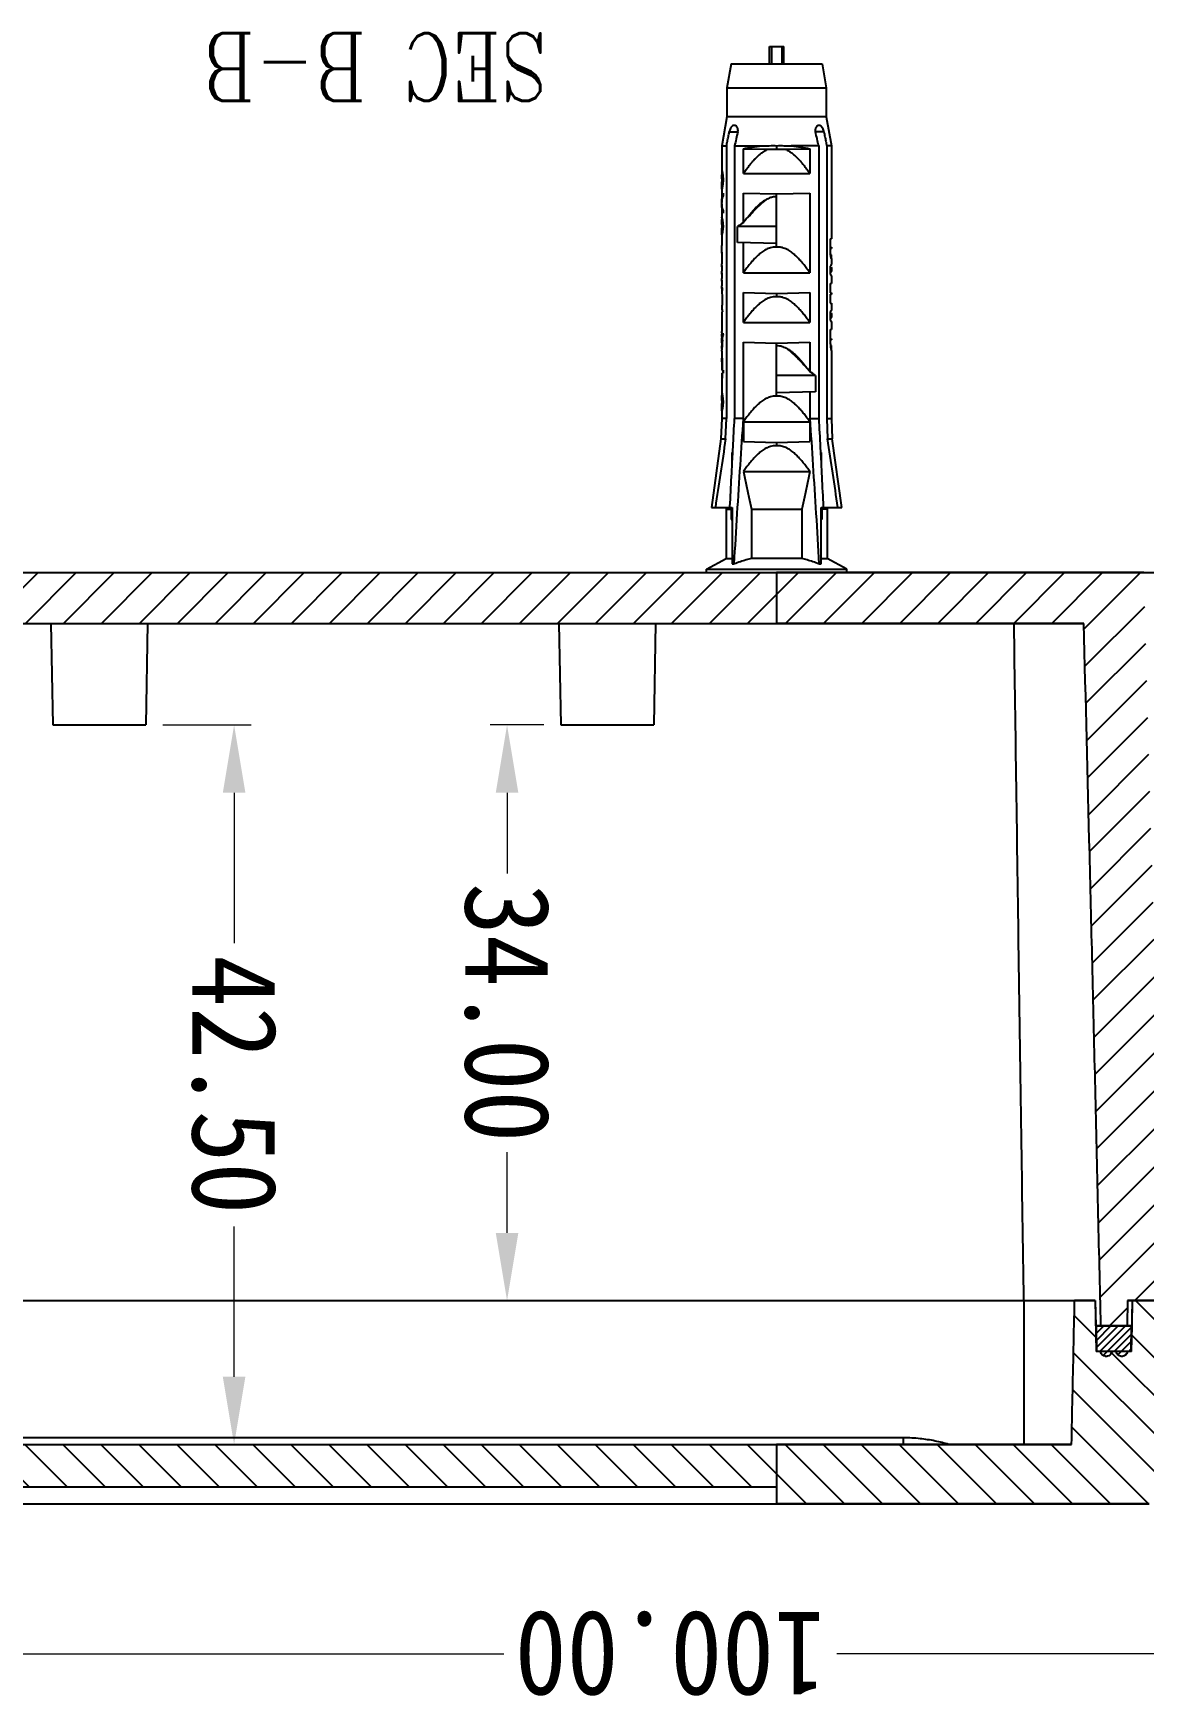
# Model space of a CAD drawing. Header units: millimetres. Extents: x -308 to 1490, y -1725 to -1095.
# Drawn here: x 915 to 980.6, y -1516.9 to -1418.7 of the extents above; entities that cross this region are included whole.
import ezdxf
from ezdxf.enums import TextEntityAlignment as Align

# ---------------------------------------------------------------- set-up
doc = ezdxf.new("R2010")
doc.units = ezdxf.units.MM
doc.layers.add('dim', color=3, linetype='Continuous', lineweight=9)
doc.layers.add('hatch', color=56, linetype='Continuous', lineweight=9)
doc.styles.add('FFS', font='simfang0.ttf', dxfattribs={"width": 0.9})
doc.styles.add('ROMANC', font='romanc.shx')
doc.dimstyles.new('YanXiu', dxfattribs={"dimtxt": 2.5, "dimasz": 2.2, "dimexe": 1, "dimexo": 0.6, "dimgap": 0.66, "dimtad": 0, "dimzin": 1, "dimdsep": 46, "dimtxsty": 'FFS', "dimcen": 0, "dimclrd": 256, "dimclre": 131, "dimclrt": 42, "dimazin": 0, "dimtfac": 1, "dimtofl": 0, "dimtmove": 0, "dimatfit": 3, "dimfxl": 0, "dimlwd": 5, "dimlwe": 5, "dimarcsym": 0})

# ---------------------------------------------------------------- blocks, each defined once
blk = doc.blocks.new('*D19')
at = {"layer": 'Defpoints', "color": 0}
for p in [(-186.444, 208.547), (-86.444, 208.547), (-86.444, 103.439)]:
    blk.add_point(p, dxfattribs=at)
at = {"layer": 'dim', "color": 131, "lineweight": 5}
for p, q in [((-186.444, 207.548), (-186.444, 102.439)), ((-86.444, 207.548), (-86.444, 102.439))]:
    blk.add_line(p, q, dxfattribs=at)
at = {"layer": 'dim', "lineweight": 5}
for p, q in [((-182.444, 103.439), (-146.286, 103.439)), ((-90.444, 103.439), (-126.603, 103.439))]:
    blk.add_line(p, q, dxfattribs=at)
at = {"layer": 'dim'}
for points in [[(-182.444, 104.105), (-182.444, 102.772), (-186.444, 103.439)], [(-90.444, 104.105), (-90.444, 102.772), (-86.444, 103.439)]]:
    blk.add_solid(points, dxfattribs=at)
at = {"layer": 'dim', "color": 42, "insert": (-136.444, 103.439), "char_height": 5, "attachment_point": 5, "style": 'FFS'}
blk.add_mtext('100.00', dxfattribs=at)
blk = doc.blocks.new('*D43')
at = {"layer": 'Defpoints', "color": 0}
for p in [(-129.971, 82.576), (-126.801, 82.576), (-129.971, 48.576)]:
    blk.add_point(p, dxfattribs=at)
at = {"layer": 'dim', "color": 131, "lineweight": 5}
for p, q in [((-128.972, 82.576), (-125.801, 82.576)), ((-128.972, 48.576), (-125.801, 48.576))]:
    blk.add_line(p, q, dxfattribs=at)
at = {"layer": 'dim', "lineweight": 5}
for p, q in [((-126.801, 78.576), (-126.801, 73.812)), ((-126.801, 52.576), (-126.801, 57.34))]:
    blk.add_line(p, q, dxfattribs=at)
at = {"layer": 'dim'}
for points in [[(-127.467, 78.576), (-126.134, 78.576), (-126.801, 82.576)], [(-127.467, 52.576), (-126.134, 52.576), (-126.801, 48.576)]]:
    blk.add_solid(points, dxfattribs=at)
at = {"layer": 'dim', "color": 42, "insert": (-126.801, 65.576), "char_height": 5, "attachment_point": 5, "rotation": 90, "style": 'FFS'}
blk.add_mtext('34.00', dxfattribs=at)
blk = doc.blocks.new('*D44')
at = {"layer": 'Defpoints', "color": 0}
for p in [(-110.681, 91.076), (-105.152, 91.076), (-105.471, 48.576)]:
    blk.add_point(p, dxfattribs=at)
at = {"layer": 'dim', "color": 131, "lineweight": 5}
for p, q in [((-106.152, 91.076), (-111.68, 91.076)), ((-106.471, 48.576), (-111.68, 48.576))]:
    blk.add_line(p, q, dxfattribs=at)
at = {"layer": 'dim', "lineweight": 5}
for p, q in [((-110.681, 87.076), (-110.681, 78.196)), ((-110.681, 52.576), (-110.681, 61.457))]:
    blk.add_line(p, q, dxfattribs=at)
at = {"layer": 'dim'}
for points in [[(-111.347, 87.076), (-110.014, 87.076), (-110.681, 91.076)], [(-111.347, 52.576), (-110.014, 52.576), (-110.681, 48.576)]]:
    blk.add_solid(points, dxfattribs=at)
at = {"layer": 'dim', "color": 42, "insert": (-110.681, 69.826), "char_height": 5, "attachment_point": 5, "rotation": 90, "style": 'FFS'}
blk.add_mtext('42.50', dxfattribs=at)
blk = doc.blocks.new('u73')
h = blk.add_hatch()
h.set_pattern_fill('ANSI31', color=5, scale=0.5, angle=90, style=0)
h.set_pattern_definition([(135, (-816.1751, 1406.0216), (-1.122532, -1.122532), [])])
edge = h.paths.add_edge_path()
edge.add_line((-59.461, 82.576), (-61.265, 82.576))
edge.add_line((-59.461, 82.576), (-59.654, 93.594))
edge.add_spline(control_points=[(-60.654, 94.576), (-60.076, 94.576), (-59.664, 94.172), (-59.654, 93.594)], knot_values=[0, 0, 0, 0, 1, 1, 1, 1], weights=[1, 0.808834, 0.808834, 1], degree=3, periodic=0)
edge.add_line((-60.654, 94.576), (-71.669, 94.576))
edge.add_line((-71.721, 93.576), (-71.669, 94.576))
edge.add_line((-71.721, 93.576), (-142.721, 93.576))
edge.add_line((-142.721, 91.076), (-142.721, 93.576))
edge.add_line((-79.431, 91.076), (-142.721, 91.076))
edge.add_line((-79.431, 91.076), (-79.221, 85.076))
edge.add_line((-77.721, 85.076), (-79.221, 85.076))
edge.add_line((-77.512, 91.076), (-77.721, 85.076))
edge.add_line((-75.431, 91.076), (-77.512, 91.076))
edge.add_line((-75.431, 91.076), (-75.221, 85.076))
edge.add_line((-73.721, 85.076), (-75.221, 85.076))
edge.add_line((-73.512, 91.076), (-73.721, 85.076))
edge.add_line((-64.713, 91.076), (-73.512, 91.076))
edge.add_spline(control_points=[(-64.546, 82.576), (-64.565, 83.526), (-64.602, 85.422), (-64.658, 88.255), (-64.695, 90.137), (-64.713, 91.076)], knot_values=[0, 0, 0, 0, 0.333333, 0.666667, 1, 1, 1, 1], degree=3, periodic=0)
edge.add_line((-63.4, 82.576), (-64.546, 82.576))
edge.add_line((-63.344, 85.576), (-63.4, 82.576))
edge.add_line((-61.319, 85.576), (-63.344, 85.576))
edge.add_line((-61.265, 82.576), (-61.319, 85.576))
edge = h.paths.add_edge_path()
edge.add_line((-142.721, 91.076), (-142.721, 94.576))
edge.add_line((-142.721, 91.076), (-142.721, 93.576))
edge.add_line((-142.721, 93.576), (-142.721, 94.576))
edge = h.paths.add_edge_path()
edge.add_line((-176.981, 82.576), (-171.721, 82.576))
edge.add_line((-171.721, 82.576), (-171.847, 89.803))
edge.add_line((-171.847, 89.803), (-173.685, 91.64))
edge.add_line((-173.685, 91.64), (-173.721, 92.676))
edge.add_line((-174.651, 92.676), (-173.721, 92.676))
edge.add_line((-174.651, 92.676), (-174.718, 94.576))
edge.add_line((-175.789, 94.576), (-174.718, 94.576))
edge.add_spline(control_points=[(-176.789, 93.594), (-176.779, 94.172), (-176.367, 94.576), (-175.789, 94.576)], knot_values=[0, 0, 0, 0, 1, 1, 1, 1], weights=[1, 0.808834, 0.808834, 1], degree=3, periodic=0)
edge.add_line((-176.981, 82.576), (-176.789, 93.594))
edge = h.paths.add_edge_path()
edge.add_line((-167.721, 82.576), (-163.739, 82.576))
edge.add_line((-163.683, 85.576), (-163.739, 82.576))
edge.add_line((-163.683, 85.576), (-161.597, 85.576))
edge.add_line((-161.538, 82.576), (-161.597, 85.576))
edge.add_line((-161.538, 82.576), (-160.321, 82.576))
edge.add_spline(control_points=[(-160.139, 91.076), (-160.159, 90.139), (-160.2, 88.258), (-160.261, 85.425), (-160.301, 83.527), (-160.321, 82.576)], knot_values=[0, 0, 0, 0, 0.333333, 0.666667, 1, 1, 1, 1], degree=3, periodic=0)
edge.add_line((-160.139, 91.076), (-142.721, 91.076))
edge.add_line((-142.721, 91.076), (-142.721, 94.576))
edge.add_line((-164.725, 94.576), (-142.721, 94.576))
edge.add_line((-164.791, 92.676), (-164.725, 94.576))
edge.add_line((-165.721, 92.676), (-164.791, 92.676))
edge.add_line((-165.757, 91.64), (-165.721, 92.676))
edge.add_line((-167.595, 89.803), (-165.757, 91.64))
edge.add_line((-167.721, 82.576), (-167.595, 89.803))
h = blk.add_hatch()
h.set_pattern_fill('DEFAULT__5', color=5, scale=0.3, angle=-45, style=0, pattern_type=0)
h.set_pattern_definition([(225, (140.7183, 74.8149), (-0.21213203, 0.21213203), [])])
edge = h.paths.add_edge_path()
edge.add_line((-61.34, 84.076), (-63.33, 84.076))
edge.add_line((-61.366, 85.576), (-61.34, 84.076))
edge.add_line((-61.366, 85.576), (-61.573, 85.576))
edge.add_spline(control_points=[(-62.196, 85.576), (-62.196, 85.623), (-62.176, 85.707), (-62.088, 85.818), (-61.957, 85.879), (-61.812, 85.879), (-61.681, 85.818), (-61.593, 85.707), (-61.573, 85.623), (-61.573, 85.576)], knot_values=[0, 0, 0, 0, 0.142857, 0.285714, 0.428571, 0.571429, 0.714286, 0.857143, 1, 1, 1, 1], degree=3, periodic=0)
edge.add_line((-62.196, 85.576), (-62.458, 85.576))
edge.add_spline(control_points=[(-63.09, 85.576), (-63.09, 85.623), (-63.07, 85.706), (-62.981, 85.817), (-62.848, 85.879), (-62.7, 85.879), (-62.567, 85.818), (-62.478, 85.707), (-62.458, 85.623), (-62.458, 85.576)], knot_values=[0, 0, 0, 0, 0.142857, 0.285714, 0.428571, 0.571429, 0.714286, 0.857143, 1, 1, 1, 1], degree=3, periodic=0)
edge.add_line((-63.09, 85.576), (-63.303, 85.576))
edge.add_line((-63.33, 84.076), (-63.303, 85.576))
edge = h.paths.add_edge_path()
edge.add_line((-163.662, 84.076), (-161.613, 84.076))
edge.add_line((-161.641, 85.576), (-161.613, 84.076))
edge.add_line((-161.863, 85.576), (-161.641, 85.576))
edge.add_spline(control_points=[(-162.517, 85.576), (-162.517, 85.622), (-162.497, 85.705), (-162.406, 85.816), (-162.268, 85.879), (-162.113, 85.879), (-161.974, 85.815), (-161.883, 85.705), (-161.863, 85.622), (-161.863, 85.576)], knot_values=[0, 0, 0, 0, 0.142857, 0.285714, 0.428571, 0.571429, 0.714286, 0.857143, 1, 1, 1, 1], degree=3, periodic=0)
edge.add_line((-162.786, 85.576), (-162.517, 85.576))
edge.add_spline(control_points=[(-163.425, 85.576), (-163.425, 85.623), (-163.404, 85.706), (-163.315, 85.817), (-163.181, 85.879), (-163.03, 85.879), (-162.896, 85.817), (-162.806, 85.706), (-162.786, 85.622), (-162.786, 85.576)], knot_values=[0, 0, 0, 0, 0.142857, 0.285714, 0.428571, 0.571429, 0.714286, 0.857143, 1, 1, 1, 1], degree=3, periodic=0)
edge.add_line((-163.636, 85.576), (-163.425, 85.576))
edge.add_line((-163.662, 84.076), (-163.636, 85.576))
h = blk.add_hatch()
h.set_pattern_fill('ANSI31', color=5, scale=0.5, angle=180, style=0)
h.set_pattern_definition([(225, (-816.1751, 1406.0216), (1.122532, -1.122532), [])])
edge = h.paths.add_edge_path()
edge.add_line((-142.721, 39.576), (-142.721, 42.576))
edge.add_line((-142.721, 39.576), (-57.721, 39.576))
edge.add_line((-57.817, 45.085), (-57.721, 39.576))
edge.add_spline(control_points=[(-57.817, 45.085), (-57.822, 45.374), (-58.029, 45.576), (-58.317, 45.576)], knot_values=[0, 0, 0, 0, 1, 1, 1, 1], weights=[1, 0.808834, 0.808834, 1], degree=3, periodic=0)
edge.add_line((-58.433, 45.576), (-58.317, 45.576))
edge.add_spline(control_points=[(-58.833, 45.969), (-58.829, 45.738), (-58.664, 45.576), (-58.433, 45.576)], knot_values=[0, 0, 0, 0, 1, 1, 1, 1], weights=[1, 0.808834, 0.808834, 1], degree=3, periodic=0)
edge.add_line((-59.461, 81.976), (-58.833, 45.969))
edge.add_line((-59.972, 81.976), (-59.461, 81.976))
edge.add_line((-59.993, 82.576), (-59.972, 81.976))
edge.add_line((-61.544, 82.576), (-59.993, 82.576))
edge.add_line((-61.576, 84.076), (-61.544, 82.576))
edge.add_line((-63.081, 84.076), (-61.576, 84.076))
edge.add_spline(control_points=[(-64.059, 42.576), (-63.947, 47.131), (-63.725, 56.278), (-63.399, 70.111), (-63.186, 79.409), (-63.081, 84.076)], knot_values=[0, 0, 0, 0, 0.333333, 0.666667, 1, 1, 1, 1], degree=3, periodic=0)
edge.add_line((-73.617, 42.576), (-64.059, 42.576))
edge.add_line((-73.721, 48.576), (-73.617, 42.576))
edge.add_line((-75.221, 48.576), (-73.721, 48.576))
edge.add_line((-75.221, 48.576), (-75.326, 42.576))
edge.add_line((-77.617, 42.576), (-75.326, 42.576))
edge.add_line((-77.721, 48.576), (-77.617, 42.576))
edge.add_line((-79.221, 48.576), (-77.721, 48.576))
edge.add_line((-79.221, 48.576), (-79.326, 42.576))
edge.add_line((-142.721, 42.576), (-79.326, 42.576))
edge = h.paths.add_edge_path()
edge.add_line((-142.721, 39.576), (-142.721, 42.576))
edge.add_line((-142.721, 39.576), (-142.721, 42.576))
edge = h.paths.add_edge_path()
edge.add_line((-142.721, 39.576), (-142.721, 42.576))
edge.add_line((-142.721, 42.576), (-160.865, 42.576))
edge.add_spline(control_points=[(-161.871, 84.076), (-161.763, 79.359), (-161.546, 69.994), (-161.211, 56.161), (-160.981, 47.081), (-160.865, 42.576)], knot_values=[0, 0, 0, 0, 0.333333, 0.666667, 1, 1, 1, 1], degree=3, periodic=0)
edge.add_line((-161.871, 84.076), (-163.422, 84.076))
edge.add_line((-163.453, 82.576), (-163.422, 84.076))
edge.add_line((-163.453, 82.576), (-167.008, 82.576))
edge.add_line((-167.008, 82.576), (-167.008, 72.576))
edge.add_line((-165.33, 72.576), (-167.008, 72.576))
edge.add_spline(control_points=[(-164.403, 39.576), (-164.505, 43.176), (-164.71, 50.419), (-165.019, 61.419), (-165.226, 68.842), (-165.33, 72.576)], knot_values=[0, 0, 0, 0, 0.333333, 0.666667, 1, 1, 1, 1], degree=3, periodic=0)
edge.add_line((-142.721, 39.576), (-164.403, 39.576))
edge = h.paths.add_edge_path()
edge.add_line((-174.521, 39.576), (-177.721, 39.576))
edge.add_line((-174.521, 39.576), (-173.657, 72.576))
edge.add_line((-172.435, 72.576), (-173.657, 72.576))
edge.add_line((-172.435, 82.576), (-172.435, 72.576))
edge.add_line((-172.435, 82.576), (-176.45, 82.576))
edge.add_line((-176.45, 82.576), (-176.471, 81.976))
edge.add_line((-176.471, 81.976), (-176.981, 81.976))
edge.add_line((-176.981, 81.976), (-177.721, 39.576))
at = {"color": 7}
for p, q in [((-164.725, 94.576), (-142.721, 94.576)), ((-59.654, 94.576), (-164.725, 94.576)), ((-142.721, 91.076), (-142.721, 94.576)), ((-142.721, 93.576), (-142.721, 94.576)), ((-142.721, 91.076), (-142.721, 94.576)), ((-142.721, 93.576), (-142.721, 94.576)), ((-71.721, 93.576), (-142.721, 93.576)), ((-142.721, 91.076), (-142.721, 93.576)), ((-142.721, 91.076), (-142.721, 93.576)), ((-71.721, 93.576), (-142.721, 93.576)), ((-160.139, 91.076), (-142.721, 91.076)), ((-79.431, 91.076), (-160.139, 91.076)), ((-157.324, 82.576), (-157.324, 91.076)), ((-150.221, 91.076), (-150.221, 90.683)), ((-150.221, 90.683), (-85.221, 90.683)), ((-79.431, 91.076), (-142.721, 91.076)), ((-163.683, 85.576), (-163.739, 82.576)), ((-163.683, 85.576), (-163.711, 84.077)), ((-163.683, 85.576), (-161.597, 85.576)), ((-163.683, 85.576), (-161.597, 85.576)), ((-163.662, 84.076), (-163.636, 85.576)), ((-163.662, 84.076), (-163.636, 85.576)), ((-163.636, 85.576), (-163.425, 85.576)), ((-162.786, 85.576), (-162.517, 85.576)), ((-161.863, 85.576), (-161.641, 85.576)), ((-161.641, 85.576), (-161.613, 84.076)), ((-161.641, 85.576), (-161.613, 84.076)), ((-161.538, 82.576), (-161.597, 85.576)), ((-161.568, 84.076), (-161.597, 85.576)), ((-163.711, 84.077), (-163.739, 82.576)), ((-163.662, 84.076), (-161.613, 84.076)), ((-161.568, 84.076), (-163.662, 84.076)), ((-163.453, 82.576), (-163.422, 84.076)), ((-163.453, 82.576), (-163.422, 84.076)), ((-163.422, 84.076), (-161.871, 84.076)), ((-161.538, 82.576), (-161.568, 84.076)), ((-163.453, 82.576), (-167.821, 82.576)), ((-167.721, 82.576), (-163.739, 82.576)), ((-167.008, 82.576), (-163.453, 82.576)), ((-161.538, 82.576), (-160.321, 82.576)), ((-63.4, 82.576), (-161.538, 82.576)), ((-135.576, 42.576), (-135.471, 48.576)), ((-129.971, 48.576), (-135.471, 48.576)), ((-129.867, 42.576), (-129.971, 48.576)), ((-105.576, 42.576), (-105.471, 48.576)), ((-99.971, 48.576), (-105.471, 48.576)), ((-99.867, 42.576), (-99.971, 48.576)), ((-160.865, 42.576), (-142.721, 42.576)), ((-79.326, 42.576), (-160.865, 42.576)), ((-79.326, 42.576), (-142.721, 42.576)), ((-142.721, 39.576), (-142.721, 42.576)), ((-142.721, 39.576), (-142.721, 42.576)), ((-142.721, 39.576), (-142.721, 42.576)), ((-142.721, 39.576), (-142.721, 42.576)), ((-57.721, 39.576), (-177.721, 39.576)), ((-164.403, 39.576), (-142.721, 39.576)), ((-146.87, 39.576), (-146.87, 39.374)), ((-138.572, 39.374), (-146.87, 39.374)), ((-146.87, 39.374), (-145.707, 38.739)), ((-57.721, 39.576), (-142.721, 39.576)), ((-138.572, 39.374), (-139.736, 38.739)), ((-138.572, 39.576), (-138.572, 39.374)), ((-145.352, 38.739), (-145.707, 38.739)), ((-145.707, 35.832), (-145.707, 38.739)), ((-145.224, 39.066), (-145.352, 39.066)), ((-145.352, 39.066), (-145.352, 35.731)), ((-144.202, 38.739), (-141.241, 38.739)), ((-144.202, 35.832), (-144.202, 38.739)), ((-141.241, 35.832), (-141.241, 38.739)), ((-140.09, 39.066), (-140.218, 39.066)), ((-140.09, 35.731), (-140.09, 39.066)), ((-139.736, 38.739), (-140.09, 38.739)), ((-139.736, 35.832), (-139.736, 38.739)), ((-145.401, 35.832), (-145.401, 36.439)), ((-140.041, 35.832), (-140.041, 36.439)), ((-145.352, 35.731), (-146.572, 35.731)), ((-146.572, 35.731), (-146.009, 31.683)), ((-145.718, 35.731), (-145.707, 35.832)), ((-145.707, 35.832), (-145.401, 35.832)), ((-145.401, 35.832), (-145.414, 35.731)), ((-141.241, 35.832), (-144.202, 35.832)), ((-138.871, 35.731), (-140.09, 35.731)), ((-139.736, 35.832), (-140.041, 35.832)), ((-140.029, 35.731), (-140.041, 35.832)), ((-139.724, 35.731), (-139.736, 35.832)), ((-139.434, 31.683), (-138.871, 35.731)), ((-140.764, 33.606), (-144.679, 33.606)), ((-145.345, 32.492), (-145.345, 33.1)), ((-145.345, 32.492), (-145.313, 32.492)), ((-145.313, 32.494), (-145.344, 33.1)), ((-140.098, 32.492), (-140.13, 32.492)), ((-140.098, 33.1), (-140.129, 32.494)), ((-140.098, 33.1), (-140.098, 32.492)), ((-145.734, 31.683), (-146.009, 31.683)), ((-145.96, 30.468), (-146.009, 31.683)), ((-145.68, 30.468), (-145.734, 31.683)), ((-142.721, 31.885), (-144.679, 31.834)), ((-144.679, 30.671), (-144.679, 31.834)), ((-142.721, 31.885), (-142.721, 32.088)), ((-140.764, 31.834), (-142.721, 31.885)), ((-140.764, 30.671), (-140.764, 31.834)), ((-139.709, 31.683), (-139.762, 30.468)), ((-139.434, 31.683), (-139.709, 31.683)), ((-139.483, 30.468), (-139.434, 31.683)), ((-145.68, 30.468), (-145.96, 30.468)), ((-145.96, 26.455), (-145.96, 30.468)), ((-145.68, 14.378), (-145.68, 30.468)), ((-144.679, 30.468), (-145.208, 30.468)), ((-145.208, 14.378), (-145.208, 30.468)), ((-140.764, 30.671), (-144.679, 30.671)), ((-144.679, 28.899), (-144.679, 30.468)), ((-140.764, 30.468), (-140.235, 30.468)), ((-140.764, 30.468), (-140.764, 25.964)), ((-140.235, 14.378), (-140.235, 30.468)), ((-139.762, 30.468), (-139.483, 30.468)), ((-139.762, 14.378), (-139.762, 30.468)), ((-139.483, 29.971), (-139.483, 30.468)), ((-139.533, 29.59), (-139.561, 29.59)), ((-139.561, 29.413), (-139.561, 29.59)), ((-139.528, 29.707), (-139.555, 29.707)), ((-139.519, 29.795), (-139.548, 29.795)), ((-139.498, 29.883), (-139.538, 29.883)), ((-139.508, 29.854), (-139.538, 29.854)), ((-139.533, 29.413), (-139.533, 29.59)), ((-139.484, 29.971), (-139.519, 29.971)), ((-139.491, 30.03), (-139.501, 30.03)), ((-139.483, 29.883), (-139.493, 29.883)), ((-139.483, 29.883), (-139.483, 29.898)), ((-139.483, 29.413), (-139.483, 29.59)), ((-145.024, 28.89), (-142.721, 28.95)), ((-145.024, 27.938), (-145.024, 28.89)), ((-142.721, 29.153), (-142.721, 26.016)), ((-139.533, 29.413), (-139.561, 29.413)), ((-139.528, 29.296), (-139.555, 29.296)), ((-139.519, 29.208), (-139.548, 29.208)), ((-139.504, 29.149), (-139.538, 29.149)), ((-139.504, 28.973), (-139.504, 29.149)), ((-139.484, 28.738), (-139.491, 28.738)), ((-139.491, 28.327), (-139.491, 28.738)), ((-139.485, 28.973), (-139.485, 29.178)), ((-139.483, 28.973), (-139.485, 28.973)), ((-139.484, 28.327), (-139.484, 28.738)), ((-139.483, 28.738), (-139.483, 28.973)), ((-145.024, 27.938), (-142.721, 27.938)), ((-144.679, 25.964), (-144.679, 27.705)), ((-139.486, 27.798), (-139.561, 27.798)), ((-139.561, 27.622), (-139.561, 27.798)), ((-139.486, 27.622), (-139.561, 27.622)), ((-139.54, 27.622), (-139.54, 27.798)), ((-139.486, 28.092), (-139.498, 28.092)), ((-139.498, 27.798), (-139.498, 28.092)), ((-139.498, 26.917), (-139.498, 27.622)), ((-139.484, 28.327), (-139.491, 28.327)), ((-139.486, 27.798), (-139.486, 28.092)), ((-139.486, 27.123), (-139.486, 27.622)), ((-139.483, 28.092), (-139.483, 28.327)), ((-139.486, 27.123), (-139.498, 27.123)), ((-139.486, 26.917), (-139.498, 26.917)), ((-139.483, 27.056), (-139.486, 26.917)), ((-139.483, 26.5), (-139.483, 26.917)), ((-145.892, 25.829), (-145.96, 25.829)), ((-145.96, 25.762), (-145.96, 25.829)), ((-145.892, 25.762), (-145.96, 25.762)), ((-145.955, 26.166), (-145.897, 26.166)), ((-145.892, 25.225), (-145.892, 25.99)), ((-142.721, 26.016), (-144.679, 25.964)), ((-140.764, 25.964), (-142.721, 26.016)), ((-139.514, 25.579), (-139.574, 25.579)), ((-139.498, 25.656), (-139.543, 25.656)), ((-139.511, 25.914), (-139.536, 25.914)), ((-139.506, 25.788), (-139.529, 25.788)), ((-139.502, 26.126), (-139.524, 26.126)), ((-139.49, 25.559), (-139.514, 25.559)), ((-139.49, 26.27), (-139.511, 26.27)), ((-139.483, 26.34), (-139.503, 26.34)), ((-139.483, 26.001), (-139.483, 26.27)), ((-139.483, 25.559), (-139.483, 25.788)), ((-145.892, 25.225), (-145.96, 25.225)), ((-145.96, 24.86), (-145.96, 25.225)), ((-145.892, 24.187), (-145.892, 24.65)), ((-140.764, 24.801), (-144.679, 24.801)), ((-144.679, 23.03), (-144.679, 24.801)), ((-140.764, 24.801), (-140.764, 23.03)), ((-139.483, 25.488), (-139.503, 25.488)), ((-139.483, 24.194), (-139.483, 25.328)), ((-145.96, 24.319), (-145.96, 24.401)), ((-145.96, 23.668), (-145.96, 24.002)), ((-145.892, 23.668), (-145.96, 23.668)), ((-145.95, 24.242), (-145.951, 24.243)), ((-145.95, 24.242), (-145.892, 24.242)), ((-145.949, 24.318), (-145.892, 24.318)), ((-145.892, 23.128), (-145.892, 23.668)), ((-139.483, 24.194), (-139.54, 24.194)), ((-139.497, 23.182), (-139.497, 23.789)), ((-145.892, 23.128), (-145.954, 23.128)), ((-145.892, 23.061), (-145.954, 23.061)), ((-145.892, 22.504), (-145.892, 23.061)), ((-142.721, 23.081), (-144.679, 23.03)), ((-142.721, 23.081), (-142.721, 23.283)), ((-140.764, 23.03), (-142.721, 23.081)), ((-139.483, 23.072), (-139.497, 23.182)), ((-139.497, 22.751), (-139.497, 22.913)), ((-139.483, 22.802), (-139.497, 22.913)), ((-139.483, 22.802), (-139.483, 23.072)), ((-139.483, 22.372), (-139.483, 22.641)), ((-145.892, 22.504), (-145.96, 22.504)), ((-145.96, 22.147), (-145.96, 22.504)), ((-145.96, 21.605), (-145.96, 21.687)), ((-145.949, 21.604), (-145.892, 21.604)), ((-145.892, 21.473), (-145.892, 21.936)), ((-140.764, 21.866), (-144.679, 21.866)), ((-144.679, 17.16), (-144.679, 21.866)), ((-140.764, 21.866), (-140.764, 20.095)), ((-139.495, 22.313), (-139.495, 22.475)), ((-139.483, 22.372), (-139.495, 22.475)), ((-139.494, 21.875), (-139.494, 22.037)), ((-139.483, 21.941), (-139.494, 22.037)), ((-139.483, 21.941), (-139.483, 22.21)), ((-139.483, 21.598), (-139.483, 21.779)), ((-145.96, 21.019), (-145.96, 21.289)), ((-145.96, 20.799), (-145.96, 20.802)), ((-145.96, 20.799), (-145.892, 20.799)), ((-145.95, 21.528), (-145.951, 21.53)), ((-145.95, 21.528), (-145.892, 21.528)), ((-145.892, 19.859), (-145.892, 20.816)), ((-139.492, 21.437), (-139.492, 21.598)), ((-139.483, 21.51), (-139.492, 21.598)), ((-139.491, 20.999), (-139.491, 21.16)), ((-139.483, 21.079), (-139.491, 21.16)), ((-139.491, 20.998), (-139.483, 21.079)), ((-139.483, 20.918), (-139.491, 20.999)), ((-139.483, 20.648), (-139.487, 20.71)), ((-139.483, 21.16), (-139.483, 21.348)), ((-139.483, 20.71), (-139.483, 20.918)), ((-145.96, 20.358), (-145.96, 20.425)), ((-145.892, 20.425), (-145.96, 20.425)), ((-145.892, 20.358), (-145.96, 20.358)), ((-145.96, 14.378), (-145.96, 19.859)), ((-145.892, 19.859), (-145.96, 19.859)), ((-142.721, 20.348), (-142.721, 17.211)), ((-142.721, 20.146), (-140.419, 20.086)), ((-140.419, 20.086), (-140.419, 19.134)), ((-139.483, 19.575), (-139.483, 20.247)), ((-142.721, 19.134), (-140.419, 19.134)), ((-140.764, 18.901), (-140.764, 17.16)), ((-139.533, 19.222), (-139.561, 19.222)), ((-139.561, 19.046), (-139.561, 19.193)), ((-139.533, 19.017), (-139.561, 19.017)), ((-139.528, 19.311), (-139.555, 19.311)), ((-139.528, 18.929), (-139.555, 18.929)), ((-139.519, 19.399), (-139.548, 19.399)), ((-139.519, 18.841), (-139.548, 18.841)), ((-139.483, 19.487), (-139.538, 19.487)), ((-139.508, 19.457), (-139.538, 19.457)), ((-139.508, 18.782), (-139.538, 18.782)), ((-139.491, 18.753), (-139.538, 18.753)), ((-139.533, 19.017), (-139.533, 19.222)), ((-139.483, 18.723), (-139.532, 18.723)), ((-139.484, 19.575), (-139.519, 19.575)), ((-139.506, 18.664), (-139.519, 18.664)), ((-139.501, 19.634), (-139.489, 19.634)), ((-139.483, 19.487), (-139.483, 19.507)), ((-139.483, 19.017), (-139.483, 19.222)), ((-139.483, 18.737), (-139.483, 18.723)), ((-139.483, 18.723), (-139.483, 18.737)), ((-139.561, 18.165), (-139.561, 18.341)), ((-139.492, 18.606), (-139.501, 18.606)), ((-139.483, 17.842), (-139.499, 17.842)), ((-139.486, 18.576), (-139.483, 18.576)), ((-139.483, 17.87), (-139.483, 18.576)), ((-142.721, 17.211), (-144.679, 17.16)), ((-140.764, 17.16), (-142.721, 17.211)), ((-139.561, 17.167), (-139.561, 17.343)), ((-139.515, 16.697), (-139.549, 16.697)), ((-139.483, 16.756), (-139.544, 16.756)), ((-139.486, 16.873), (-139.524, 16.873)), ((-139.493, 16.932), (-139.508, 16.932)), ((-139.483, 17.666), (-139.499, 17.666)), ((-139.483, 16.873), (-139.483, 17.638)), ((-139.483, 16.679), (-139.483, 16.697)), ((-144.679, 14.544), (-144.679, 15.997)), ((-140.764, 15.997), (-144.679, 15.997)), ((-140.764, 15.997), (-140.764, 14.544)), ((-139.561, 16.256), (-139.561, 16.491)), ((-139.528, 16.491), (-139.561, 16.491)), ((-139.528, 16.256), (-139.561, 16.256)), ((-139.524, 16.609), (-139.555, 16.609)), ((-139.524, 16.139), (-139.555, 16.139)), ((-139.511, 16.051), (-139.548, 16.051)), ((-139.501, 16.021), (-139.545, 16.021)), ((-139.528, 16.256), (-139.528, 16.491)), ((-139.501, 15.845), (-139.501, 16.021)), ((-139.483, 16.638), (-139.487, 16.638)), ((-139.485, 16.315), (-139.485, 16.491)), ((-139.483, 16.638), (-139.483, 16.679)), ((-139.483, 16.315), (-139.483, 16.491)), ((-139.483, 16.042), (-139.483, 16.08)), ((-139.483, 14.378), (-139.483, 16.042)), ((-145.656, 12.657), (-145.96, 14.378)), ((-145.96, 14.378), (-145.68, 14.378)), ((-145.208, 14.378), (-143.585, 14.378)), ((-143.236, 14.571), (-144.679, 14.544)), ((-142.721, 14.36), (-142.721, 14.567)), ((-140.764, 14.544), (-142.206, 14.571)), ((-140.235, 14.378), (-141.858, 14.378)), ((-139.786, 12.657), (-139.483, 14.378)), ((-139.483, 14.378), (-139.762, 14.378)), ((-145.518, 13.543), (-145.013, 13.543)), ((-139.924, 13.543), (-140.43, 13.543)), ((-145.656, 10.937), (-145.656, 12.657)), ((-145.656, 12.657), (-139.786, 12.657)), ((-139.786, 10.937), (-139.786, 12.657)), ((-145.403, 9.52), (-145.656, 10.937)), ((-139.786, 10.937), (-145.656, 10.937)), ((-140.04, 9.52), (-139.786, 10.937)), ((-140.04, 9.52), (-145.403, 9.52)), ((-143.146, 9.52), (-143.146, 8.508)), ((-143.03, 8.508), (-143.03, 9.52)), ((-142.413, 8.508), (-142.413, 9.52)), ((-142.297, 9.52), (-142.297, 8.508)), ((-142.297, 8.508), (-143.146, 8.508))]:
    blk.add_line(p, q, dxfattribs=at)
for centre, radius, start, end in [((922.478, 193.774), 1080.439, 188.411194, 188.628255), ((-146.491, 35.629), 1.017, 2.88597, 5.74426), ((-138.951, 35.629), 1.017, 174.25574, 177.11403), ((-1207.92, 193.774), 1080.439, 351.371745, 351.588807), ((-142.641, 31.089), 3.95, 232.90783, 238.95188), ((-132.133, 37.59), 15.971, 218.23505, 219.31213), ((-153.309, 28.785), 15.971, 320.68786, 321.76493), ((-142.821, 22.314), 3.985, 301.07449, 307.06575), ((-36.516, 39.345), 111.523, 192.93706, 193.37756), ((-246.073, 38.678), 108.592, 346.61649, 347.06888)]:
    blk.add_arc(centre, radius, start, end, dxfattribs=at)
at = {"color": 7, "extrusion": (0, 0, -1)}
for centre, major_axis, ratio, start_param, end_param in [((-142.721, 33.306), (0, -16.989), 0.190622, -1.359113, -1.350263), ((-142.721, 30.926), (0, -5.663), 0.57187, 4.897622, 4.924073), ((-142.721, 30.353), (-3.238, 0), 0.786897, -2.991428, -2.95636), ((-142.721, 31.975), (0, -13.591), 0.238279, 4.880062, 4.888835), ((-142.721, 30.558), (0, -5.097), 0.635407, 4.862554, 4.880062), ((-142.721, 30.175), (-3.238, 0), 0.419682, -3.035008, -2.991428), ((-142.721, 30.134), (-3.238, 0), 0.699469, 3.26558, 3.291757), ((-142.721, 29.994), (-3.238, 0), 0.349727, 3.239488, 3.26558), ((-142.721, 29.792), (-3.238, 0), 0.349727, -3.222132, -3.196141), ((-142.721, 29.932), (-3.238, 0), 0.419682, -3.213463, -3.170187), ((-142.721, 29.73), (-3.238, 0), 0.699469, -3.196141, -3.170187), ((-142.721, 29.917), (0, -5.663), 0.57187, -1.564812, -1.538876), ((-142.721, 30.279), (0, -16.989), 0.190622, -1.538876, -1.537147), ((-142.721, 29.898), (-3.238, 0), 0.786897, -3.170187, -3.141593), ((-142.721, 29.649), (0, -5.097), 0.635407, -1.599391, -1.5821), ((-142.721, 29.553), (0, -13.591), 0.238279, -1.5821, -1.573456), ((-142.721, 25.697), (0, -16.989), 0.190622, -1.79133, -1.78248), ((-142.721, 28.077), (0, -5.663), 0.57187, -1.78248, -1.756029), ((-142.721, 28.65), (-3.238, 0), 0.786897, -3.326826, -3.291757), ((-142.721, 27.028), (0, -13.591), 0.238279, -1.747242, -1.738469), ((-142.721, 28.445), (0, -5.097), 0.635407, -1.738469, -1.720961), ((-142.721, 28.954), (-3.238, 0), 0.524602, -3.291757, -3.256874), ((-142.721, 28.777), (-3.238, 0), 0.524602, -3.291757, -3.256874), ((-142.721, 29.347), (0, -4.53), 0.714828, 4.723692, 4.749632), ((-142.721, 28.724), (0, -16.989), 0.190622, -1.604446, -1.602717), ((-142.721, 29.086), (0, -5.663), 0.57187, 4.680469, 4.706405), ((-142.721, 29.449), (0, -13.591), 0.238279, -1.568137, -1.559493), ((-142.721, 27.262), (-3.238, 0), 0.938755, -3.099953, -3.095699), ((-142.721, 27.056), (-3.238, 0), 0.93262, -3.163802, -3.141758), ((-142.721, 26.001), (-3.238, 0), 0.555556, 3.302508, 3.389893), ((-142.721, 24.127), (0, -5.829), 0.555556, -1.819097, -1.79568), ((-142.721, 25.828), (-3.238, 0), 0.555556, 3.280035, 3.366476), ((-142.721, 27.672), (0, -9.715), 0.333333, 4.863659, 4.894347), ((-142.721, 24.156), (0, -9.715), 0.333333, -1.752754, -1.731712), ((-142.721, 26.696), (0, -3.238), 1, 4.8033, 4.863659), ((-142.721, 25.132), (-3.238, -0.004), 1, -3.278666, -3.250953), ((-142.721, 27.192), (0, -9.715), 0.333333, 4.822334, 4.844316), ((-142.721, 24.636), (0, -9.715), 0.333333, -1.702723, -1.689607), ((-142.721, 26.001), (-3.238, 0), 0.555556, 3.141588, 3.260404), ((-142.721, 26.482), (0, -3.238), 1, 4.7779, 4.822334), ((-142.721, 25.828), (-3.238, 0), 0.555556, 3.093312, 3.237123), ((-142.721, 25.347), (0.018, -3.238), 1, -1.660779, -1.640772), ((-142.721, 26.5), (-3.238, 0), 0.333333, -3.141593, -3.050682), ((-142.721, 25.347), (-0.011, -3.238), 1, -1.6497, -1.639689), ((-142.721, 26.34), (-3.238, 0), 0.333333, -3.141593, -3.076081), ((-142.721, 25.488), (-3.238, 0), 0.333333, -3.207104, -3.141593), ((-142.721, 24.401), (-3.238, 0), 0.321614, 6.203339, 6.487733), ((-142.721, 24.86), (-3.238, 0), 0.320229, -0.204548, 0), ((-142.721, 25.132), (-3.238, -0.01), 1, -3.248596, -3.229349), ((-142.721, 25.328), (-3.238, 0), 0.333333, -3.232503, -3.141593), ((-142.721, 24.319), (-3.238, 0), 0.321614, 6.210753, 6.283362), ((-142.721, 24.002), (-3.238, 0), 0.280537, 0, 0.204548), ((-142.721, 22.641), (-3.238, 0), 0.36397, -3.235481, -3.141593), ((-142.721, 22.802), (-3.238, 0), 0.36397, -3.141593, -3.07296), ((-142.721, 21.687), (-3.238, 0), 0.321614, 6.203339, 6.487733), ((-142.721, 22.147), (-3.238, 0), 0.320229, -0.204548, 0), ((-142.721, 21.605), (-3.238, 0), 0.321614, 6.210753, 6.283362), ((-142.721, 22.21), (-3.238, 0), 0.36397, -3.229205, -3.141593), ((-142.721, 21.779), (-3.238, 0), 0.36397, -3.222932, -3.141593), ((-142.721, 22.372), (-3.238, 0), 0.36397, -3.141593, -3.072973), ((-142.721, 21.941), (-3.238, 0), 0.36397, -3.141593, -3.072986), ((-142.721, 21.289), (-3.238, 0), 0.280537, 0, 0.204548), ((-142.721, 21.348), (-3.238, 0), 0.36397, -3.216663, -3.141593), ((-142.721, 21.51), (-3.238, 0), 0.36397, -3.141593, -3.072999), ((-142.721, 20.247), (0, -8.897), 0.36397, -1.622793, -1.570796), ((-142.721, 20.648), (-3.238, 0), 0.36397, -3.141591, -3.11041), ((-142.721, 20.247), (0, -5.609), 0.57735, -1.629932, -1.570796), ((-142.721, 22.909), (0, -16.989), 0.190622, -1.359113, -1.350263), ((-142.721, 15.33), (0, -16.989), 0.190622, -1.79133, -1.78248), ((-142.721, 20.53), (0, -5.663), 0.571867, -1.385563, -1.359113), ((-142.721, 17.71), (0, -5.663), 0.571866, 4.500705, 4.527156), ((-142.721, 19.956), (-3.238, 0), 0.786897, -2.991428, -2.95636), ((-142.721, 18.283), (-3.238, 0), 0.786897, 2.95636, 2.991428), ((-142.721, 21.012), (0, -10.193), 0.317704, 4.880062, 4.888835), ((-142.721, 17.228), (0, -10.193), 0.317704, -1.747242, -1.738469), ((-142.721, 20.161), (0, -5.097), 0.635407, 4.862554, 4.880062), ((-142.721, 18.078), (0, -5.097), 0.635407, -1.738469, -1.720961), ((-142.721, 19.778), (-3.238, 0), 0.419679, -3.035008, -2.991428), ((-142.721, 19.738), (-3.238, 0), 0.699465, 3.26558, 3.291757), ((-142.721, 18.502), (-3.238, 0), 0.699465, -3.291757, -3.26558), ((-142.721, 18.461), (-3.238, 0), 0.419678, -3.291757, -3.248177), ((-142.721, 18.363), (-3.238, 0), 0.786897, -3.283472, -3.260222), ((-142.721, 19.597), (-3.238, 0), 0.349731, 3.239488, 3.26558), ((-142.721, 18.642), (-3.238, 0), 0.349731, -3.26558, -3.239488), ((-142.721, 18.504), (-3.238, 0), 0.419678, -3.260222, -3.216796), ((-142.721, 19.405), (-3.238, 0), 0.349731, -3.213463, -3.187486), ((-142.721, 18.834), (-3.238, 0), 0.349731, -3.095699, -3.069722), ((-142.721, 19.548), (-3.238, 0), 0.419679, 3.078386, 3.121645), ((-142.721, 19.302), (0, -3.398), 0.953109, -1.61669, -1.599391), ((-142.721, 18.938), (0, -3.398), 0.953109, -1.542202, -1.524903), ((-142.721, 19.521), (0, -5.663), 0.571867, -1.564812, -1.538876), ((-142.721, 19.882), (0, -16.989), 0.190622, -1.538876, -1.537147), ((-142.721, 18.357), (0, -16.989), 0.190622, -1.604446, -1.602717), ((-142.721, 18.737), (0, -5.097), 0.635407, 4.680469, 4.712389), ((-142.721, 19.507), (0, -3.398), 0.953111, -1.590744, -1.570797), ((-142.721, 19.253), (0, -5.097), 0.635407, -1.599391, -1.5821), ((-142.721, 18.986), (0, -5.097), 0.635407, 4.723692, 4.740983), ((-142.721, 19.195), (0, -10.193), 0.317704, -1.5821, -1.573456), ((-142.721, 19.044), (0, -10.193), 0.317704, -1.568137, -1.559493), ((-142.721, 17.815), (-3.238, 0), 0.743181, -3.362126, -3.152896), ((-142.721, 17.618), (-3.238, 0), 0.773092, -3.362126, -3.196141), ((-142.721, 17.891), (-3.238, 0), 0.773092, 3.196141, 3.362126), ((-142.721, 18.554), (-3.238, 0), 0.149885, -3.248177, -3.187486), ((-142.721, 18.569), (-3.238, 0), 0.149885, -3.216796, -3.156221), ((-142.721, 17.696), (-3.238, 0), 0.773092, -3.199852, -3.164866), ((-142.721, 17.812), (-3.238, 0), 0.773092, -3.118319, -3.083334), ((-142.721, 17.693), (-3.238, 0), 0.74318, 3.152896, 3.362126), ((-142.721, 18.066), (0, -6.795), 0.476556, -1.376762, -1.359113), ((-142.721, 17.411), (0, -3.398), 0.95311, 4.871302, 4.906423), ((-142.721, 17.142), (-3.238, 0), 0.524597, -3.017605, -2.98268), ((-142.721, 17.415), (0, -5.097), 0.635407, 4.853817, 4.871302), ((-142.721, 17.016), (-3.238, 0), 0.699463, 3.256874, 3.283021), ((-142.721, 16.554), (-3.238, 0), 0.699463, -3.230807, -3.2048), ((-142.721, 16.795), (-3.238, 0), 0.524597, -3.222132, -3.187486), ((-142.721, 16.375), (0, -5.097), 0.635407, -1.634003, -1.61669), ((-142.721, 16.717), (0, -3.398), 0.95311, -1.61669, -1.5821), ((-142.721, 16.679), (0, -6.795), 0.476555, -1.5821, -1.570796), ((-142.721, 20.207), (0, -16.989), 0.190622, -1.359113, -1.350263), ((-142.721, 12.54), (0, -16.989), 0.190622, -1.79133, -1.78248), ((-142.721, 14.92), (0, -5.663), 0.571866, -1.78248, -1.756029), ((-142.721, 15.587), (-3.238, 0), 0.629518, -3.326826, -3.283021), ((-142.721, 18.759), (0, -13.591), 0.238278, 4.871302, 4.880062), ((-142.721, 13.988), (0, -13.591), 0.238278, -1.738469, -1.729709), ((-142.721, 15.601), (0, -3.398), 0.953111, -1.729709, -1.703499), ((-142.721, 15.755), (-3.238, 0), 0.262299, -3.283021, -3.248177), ((-142.721, 15.901), (-3.238, 0), 0.349732, -3.274296, -3.248177), ((-142.721, 15.985), (0, -13.591), 0.238278, -1.61669, -1.608039), ((-142.721, 16.345), (0, -5.097), 0.635407, -1.547523, -1.530227), ((-142.721, 15.809), (0, -13.591), 0.238278, -1.608039, -1.599391), ((-142.721, 16.464), (0, -10.193), 0.317704, -1.556168, -1.547523), ((-142.721, 16.003), (0, -6.795), 0.476555, -1.599391, -1.5821), ((-142.721, 16.74), (0, -16.989), 0.190622, -1.564812, -1.556168), ((-142.721, 15.538), (-3.238, -0.104), 0.363645, -1.289246, -0.910092), ((-142.704, 15.619), (-3.45, -0.111), 0.36439, -1.55411, -1.301025), ((-142.687, 15.704), (-3.088, -0.102), 0.367522, -1.547431, -1.379686), ((-142.756, 15.704), (-3.088, 0.102), 0.367522, -1.761907, -1.594162), ((-142.738, 15.619), (-3.45, 0.111), 0.36439, -1.840568, -1.587483), ((-142.721, 15.538), (-3.238, 0.104), 0.363645, -2.231501, -1.852346)]:
    blk.add_ellipse(centre, major_axis=major_axis, ratio=ratio, start_param=start_param, end_param=end_param, dxfattribs=at)
at = {"color": 7}
for points, start_tangent, end_tangent in [([(-160.139, 91.076), (-160.2, 88.256), (-160.261, 85.423), (-160.321, 82.576)], (-0.021701, -0.999765), (-0.021242, -0.999774)), ([(-160.139, 91.076), (-160.2, 88.256), (-160.261, 85.423), (-160.321, 82.576)], (-0.021701, -0.999765), (-0.021242, -0.999774)), ([(-152.901, 91.076), (-152.087, 90.872), (-151.192, 90.734), (-150.221, 90.683)], (0.95826, -0.285899), (1, 0)), ([(-163.425, 85.576), (-163.395, 85.704), (-163.308, 85.809), (-163.178, 85.869), (-163.033, 85.869), (-162.903, 85.808), (-162.816, 85.703), (-162.786, 85.576)], (0, 1), (0, -1)), ([(-163.425, 85.576), (-163.395, 85.704), (-163.308, 85.809), (-163.178, 85.869), (-163.106, 85.876)], (0, 1), (1, -0.000016)), ([(-163.106, 85.876), (-163.033, 85.869), (-162.903, 85.808), (-162.816, 85.703), (-162.786, 85.576)], (1, -0.000016), (0, -1)), ([(-162.517, 85.576), (-162.487, 85.703), (-162.398, 85.808), (-162.265, 85.869), (-162.115, 85.868), (-161.982, 85.807), (-161.893, 85.702), (-161.863, 85.576)], (0, 1), (0, -1)), ([(-162.517, 85.576), (-162.487, 85.703), (-162.398, 85.808), (-162.265, 85.869), (-162.191, 85.876)], (0, 1), (1, -0.00009)), ([(-162.191, 85.876), (-162.115, 85.868), (-161.982, 85.807), (-161.893, 85.702), (-161.863, 85.576)], (1, -0.00009), (0, -1)), ([(-161.871, 84.076), (-161.545, 70.05), (-161.21, 56.216), (-160.865, 42.576)], (0.022749, -0.999741), (0.025907, -0.999664)), ([(-161.871, 84.076), (-161.545, 70.05), (-161.21, 56.216), (-160.865, 42.576)], (0.022749, -0.999741), (0.025907, -0.999664)), ([(-156.726, 42.576), (-156.863, 52.227), (-157.005, 62.202), (-157.158, 72.74), (-157.302, 82.576)], (-0.014089, 0.999901), (-0.014743, 0.999891)), ([(-144.679, 30.468), (-144.863, 33.223), (-145.044, 36.088), (-145.224, 39.066)], (-0.068777, 0.997632), (-0.059097, 0.998252)), ([(-145.224, 39.066), (-144.861, 38.937), (-144.523, 38.829), (-144.202, 38.739)], (0.937659, -0.347557), (0.96827, -0.249908)), ([(-141.241, 38.739), (-140.917, 38.83), (-140.579, 38.938), (-140.218, 39.066)], (0.96827, 0.249908), (0.937659, 0.347557)), ([(-140.218, 39.066), (-140.398, 36.09), (-140.58, 33.224), (-140.764, 30.468)], (-0.059097, -0.998252), (-0.068777, -0.997632)), ([(-145.352, 36.433), (-145.377, 36.438), (-145.401, 36.439)], (-0.973482, 0.228762), (-1, 0)), ([(-140.041, 36.439), (-140.066, 36.438), (-140.09, 36.433)], (-1, 0), (-0.973482, -0.228762)), ([(-145.344, 33.1), (-145.386, 33.915), (-145.475, 35.68)], (-0.051225, 0.998687), (-0.050303, 0.998734)), ([(-144.679, 33.606), (-144.524, 34.378), (-144.365, 35.121), (-144.202, 35.832)], (0.191143, 0.981562), (0.233516, 0.972353)), ([(-140.764, 33.606), (-140.919, 34.378), (-141.077, 35.121), (-141.241, 35.832)], (-0.191143, 0.981562), (-0.233516, 0.972353)), ([(-139.967, 35.68), (-140.057, 33.915), (-140.098, 33.1)], (-0.050303, -0.998734), (-0.051225, -0.998687)), ([(-144.679, 33.606), (-144.513, 33.371), (-144.34, 33.142), (-144.157, 32.921), (-143.962, 32.709), (-143.75, 32.51), (-143.52, 32.334), (-143.27, 32.194), (-142.997, 32.106), (-142.721, 32.088)], (0.565386, -0.824826), (0.997864, 0.065325)), ([(-142.721, 32.088), (-142.438, 32.107), (-142.163, 32.199), (-141.912, 32.341), (-141.683, 32.518), (-141.473, 32.717), (-141.28, 32.927), (-141.1, 33.147), (-140.928, 33.373), (-140.764, 33.606)], (0.997864, -0.065325), (0.565386, 0.824826)), ([(-145.208, 30.468), (-145.297, 32.177), (-145.313, 32.494)], (-0.052321, 0.99863), (-0.051462, 0.998675)), ([(-140.129, 32.494), (-140.146, 32.178), (-140.235, 30.468)], (-0.051462, -0.998675), (-0.052321, -0.99863)), ([(-144.679, 30.671), (-144.513, 30.436), (-144.34, 30.208), (-144.157, 29.986), (-143.962, 29.774), (-143.75, 29.575), (-143.52, 29.399), (-143.27, 29.259), (-142.997, 29.171), (-142.721, 29.153)], (0.565386, -0.824826), (0.997864, 0.065325)), ([(-142.721, 29.153), (-142.438, 29.172), (-142.163, 29.264), (-141.912, 29.406), (-141.683, 29.583), (-141.473, 29.782), (-141.28, 29.993), (-141.1, 30.212), (-140.928, 30.438), (-140.764, 30.671)], (0.997864, -0.065325), (0.565386, 0.824826)), ([(-144.491, 27.471), (-144.364, 27.304), (-144.235, 27.143), (-144.101, 26.988), (-143.963, 26.84), (-143.817, 26.699), (-143.663, 26.568), (-143.498, 26.45), (-143.323, 26.349)], (0.592936, -0.805249), (0.895678, -0.444703)), ([(-143.323, 26.349), (-143.59, 26.562), (-143.871, 26.823), (-144.17, 27.127), (-144.491, 27.471)], (-0.816751, 0.57699), (-0.6738, 0.738914)), ([(-145.952, 26.453), (-145.954, 26.453), (-145.959, 26.426), (-145.959, 26.384)], (-0.907445, 0.420172), (-0.029157, -0.999575)), ([(-145.959, 26.384), (-145.96, 26.365), (-145.958, 26.276), (-145.955, 26.166)], (-0.029157, -0.999575), (0.01783, -0.999841)), ([(-145.892, 25.99), (-145.894, 26.111), (-145.902, 26.227), (-145.915, 26.327), (-145.93, 26.402), (-145.944, 26.445), (-145.952, 26.453)], (0.019143, 0.999817), (-0.907445, 0.420172)), ([(-145.944, 25.829), (-145.943, 25.825), (-145.941, 25.813), (-145.941, 25.796), (-145.941, 25.779), (-145.943, 25.767), (-145.944, 25.762)], (1, 0), (-1, 0)), ([(-143.323, 26.349), (-143.117, 26.25), (-142.914, 26.193), (-142.721, 26.18)], (0.864565, -0.502522), (0.999146, 0.041324)), ([(-144.679, 24.801), (-144.513, 24.566), (-144.34, 24.338), (-144.157, 24.117), (-143.962, 23.905), (-143.75, 23.705), (-143.52, 23.529), (-143.27, 23.389), (-142.997, 23.301), (-142.721, 23.283)], (0.565386, -0.824826), (0.997864, 0.065325)), ([(-142.721, 23.283), (-142.438, 23.303), (-142.163, 23.394), (-141.912, 23.537), (-141.683, 23.714), (-141.473, 23.912), (-141.28, 24.123), (-141.1, 24.342), (-140.928, 24.568), (-140.764, 24.801)], (0.997864, -0.065325), (0.565386, 0.824826)), ([(-145.949, 24.318), (-145.948, 24.307), (-145.947, 24.289), (-145.947, 24.269), (-145.948, 24.252), (-145.95, 24.243)], (0.241437, -0.970417), (-0.551359, -0.834268)), ([(-139.54, 24.194), (-139.519, 24.078), (-139.506, 23.941), (-139.497, 23.789)], (0.232148, -0.97268), (0.038768, -0.999248)), ([(-145.954, 23.061), (-145.955, 23.066), (-145.956, 23.078), (-145.956, 23.095), (-145.956, 23.112), (-145.955, 23.124), (-145.954, 23.128)], (-1, 0), (1, 0)), ([(-145.949, 21.604), (-145.948, 21.593), (-145.947, 21.576), (-145.947, 21.555), (-145.948, 21.538), (-145.95, 21.529)], (0.241437, -0.970417), (-0.551359, -0.834268)), ([(-144.679, 21.866), (-144.513, 21.632), (-144.34, 21.403), (-144.157, 21.182), (-143.962, 20.97), (-143.75, 20.771), (-143.52, 20.595), (-143.27, 20.455), (-142.997, 20.367), (-142.721, 20.348)], (0.565386, -0.824826), (0.997864, 0.065325)), ([(-142.721, 20.348), (-142.438, 20.368), (-142.163, 20.459), (-141.912, 20.602), (-141.683, 20.779), (-141.473, 20.978), (-141.28, 21.188), (-141.1, 21.407), (-140.928, 21.634), (-140.764, 21.866)], (0.997864, -0.065325), (0.565386, 0.824826)), ([(-145.942, 21.019), (-145.948, 21.012), (-145.952, 20.996), (-145.955, 20.971), (-145.958, 20.938), (-145.959, 20.898), (-145.96, 20.851), (-145.96, 20.799)], (-0.953979, -0.299872), (-0.000279, -1)), ([(-145.892, 20.816), (-145.898, 20.863), (-145.905, 20.906), (-145.913, 20.943), (-145.921, 20.973), (-145.928, 20.996), (-145.936, 21.011), (-145.942, 21.019)], (-0.111493, 0.993765), (-0.871995, 0.489515)), ([(-145.945, 20.425), (-145.944, 20.421), (-145.942, 20.408), (-145.942, 20.392), (-145.942, 20.375), (-145.944, 20.363), (-145.945, 20.358)], (1, 0), (-1, 0)), ([(-142.12, 17.545), (-141.943, 17.646), (-141.777, 17.766), (-141.622, 17.898), (-141.476, 18.04), (-141.338, 18.188), (-141.206, 18.341), (-141.078, 18.5), (-140.952, 18.667)], (0.895682, 0.444696), (0.592936, 0.80525)), ([(-140.952, 18.667), (-141.272, 18.323), (-141.571, 18.019), (-141.852, 17.758), (-142.12, 17.545)], (-0.6738, -0.738914), (-0.816755, -0.576985)), ([(-142.721, 17.376), (-142.528, 17.388), (-142.325, 17.445), (-142.12, 17.545)], (0.999146, -0.041324), (0.864569, 0.502515)), ([(-143.236, 14.571), (-143.43, 14.669), (-143.612, 14.79), (-143.781, 14.928), (-143.939, 15.077), (-144.087, 15.233), (-144.231, 15.399), (-144.374, 15.578), (-144.522, 15.775), (-144.679, 15.997)], (-0.922505, 0.385984), (-0.565386, 0.824826)), ([(-140.764, 15.997), (-140.922, 15.773), (-141.072, 15.573), (-141.218, 15.391), (-141.363, 15.225), (-141.512, 15.069), (-141.669, 14.922), (-141.835, 14.787), (-142.014, 14.667), (-142.206, 14.571)], (-0.565386, -0.824826), (-0.922505, -0.385984)), ([(-145.518, 13.543), (-145.572, 13.819), (-145.626, 14.097), (-145.68, 14.378)], (-0.19141, 0.98151), (-0.189622, 0.981857)), ([(-139.762, 14.378), (-139.816, 14.097), (-139.87, 13.819), (-139.924, 13.543)], (-0.189622, -0.981857), (-0.19141, -0.98151)), ([(-145.518, 13.543), (-145.49, 13.434), (-145.445, 13.331), (-145.387, 13.246), (-145.318, 13.189), (-145.242, 13.164), (-145.226, 13.163)], (0.19141, -0.98151), (0.999997, 0.00252)), ([(-145.226, 13.163), (-145.165, 13.174), (-145.097, 13.215), (-145.044, 13.279), (-145.011, 13.36), (-145.001, 13.449), (-145.013, 13.543)], (0.999997, 0.00252), (-0.23158, 0.972816)), ([(-140.43, 13.543), (-140.442, 13.444), (-140.429, 13.353), (-140.396, 13.274), (-140.344, 13.213), (-140.277, 13.174), (-140.217, 13.163)], (-0.23158, -0.972816), (0.999996, -0.002815)), ([(-140.217, 13.163), (-140.2, 13.164), (-140.124, 13.189), (-140.055, 13.246), (-139.997, 13.331), (-139.953, 13.434), (-139.924, 13.543)], (0.999996, -0.002815), (0.19141, 0.98151))]:
    blk.add_spline(points, degree=3, dxfattribs=dict(at, start_tangent=start_tangent, end_tangent=end_tangent))
at = {"layer": 'hatch', "color": 6, "style": 'ROMANC', "width": 0.8}
blk.add_text('SEC B-B', height=4, dxfattribs=at).set_placement((-119.027, 9.719), align=Align.MIDDLE)
at = {"layer": 'dim'}
dim = blk.add_linear_dim(base=(-86.444, 103.439), p1=(-186.444, 208.547), p2=(-86.444, 208.547), dimstyle='YanXiu', override={"dimtxt": 5, "dimasz": 4, "dimexe": 0.9995, "dimexo": 0.9995, "dimgap": 0.9995}, dxfattribs=at)
dim.commit()
dim.dimension.update_dxf_attribs({"geometry": '*D19', "text_midpoint": (-136.444, 103.439)})
for base, p1, p2, picture, middle in [((-110.681, 91.076), (-105.471, 48.576), (-105.152, 91.076), '*D44', (-110.681, 69.826)), ((-126.801, 82.576), (-129.971, 48.576), (-129.971, 82.576), '*D43', (-126.801, 65.576))]:
    dim = blk.add_linear_dim(base=base, p1=p1, p2=p2, angle=90, dimstyle='YanXiu', override={"dimtxt": 5, "dimasz": 4, "dimexe": 0.9995, "dimexo": 0.9995, "dimgap": 0.9995}, dxfattribs=at)
    dim.commit()
    dim.dimension.update_dxf_attribs({"geometry": picture, "text_midpoint": middle})

msp = doc.modelspace()

# ---------------------------------------------------------------- block references
at = {"rotation": 180}
msp.add_blockref('u73', (816.175, -1411.022), dxfattribs=at)

doc.saveas('drawing.dxf')
